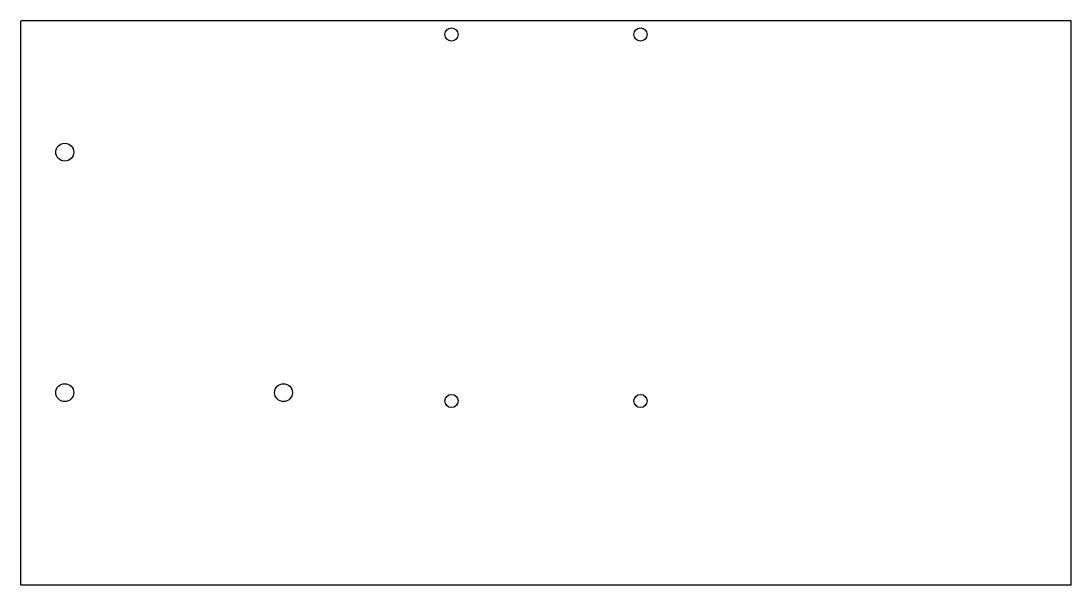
# Model space of a CAD drawing. Extents: x -120 to 120, y -65 to 65.
import ezdxf

# ---------------------------------------------------------------- set-up
doc = ezdxf.new("R2010")
doc.units = 0
doc.layers.add('VISIBLE', color=7, linetype='CONTINUOUS')

msp = doc.modelspace()

# ---------------------------------------------------------------- linework, layer by layer
at = {"layer": 'VISIBLE'}
for p, q in [((120, 64.5), (-120, 64.5)), ((-120, -64.5), (-120, 64.5)), ((120, -64.5), (120, 64.5)), ((120, -64.5), (-120, -64.5))]:
    msp.add_line(p, q, dxfattribs=at)
for centre, radius in [((-21.59, 61.41), 1.5), ((21.59, 61.41), 1.5), ((-110, 34.5), 2.05), ((-110, -20.5), 2.05), ((-60, -20.5), 2.05), ((-21.59, -22.41), 1.5), ((21.59, -22.41), 1.5)]:
    msp.add_circle(centre, radius, dxfattribs=at)

doc.saveas('drawing.dxf')
